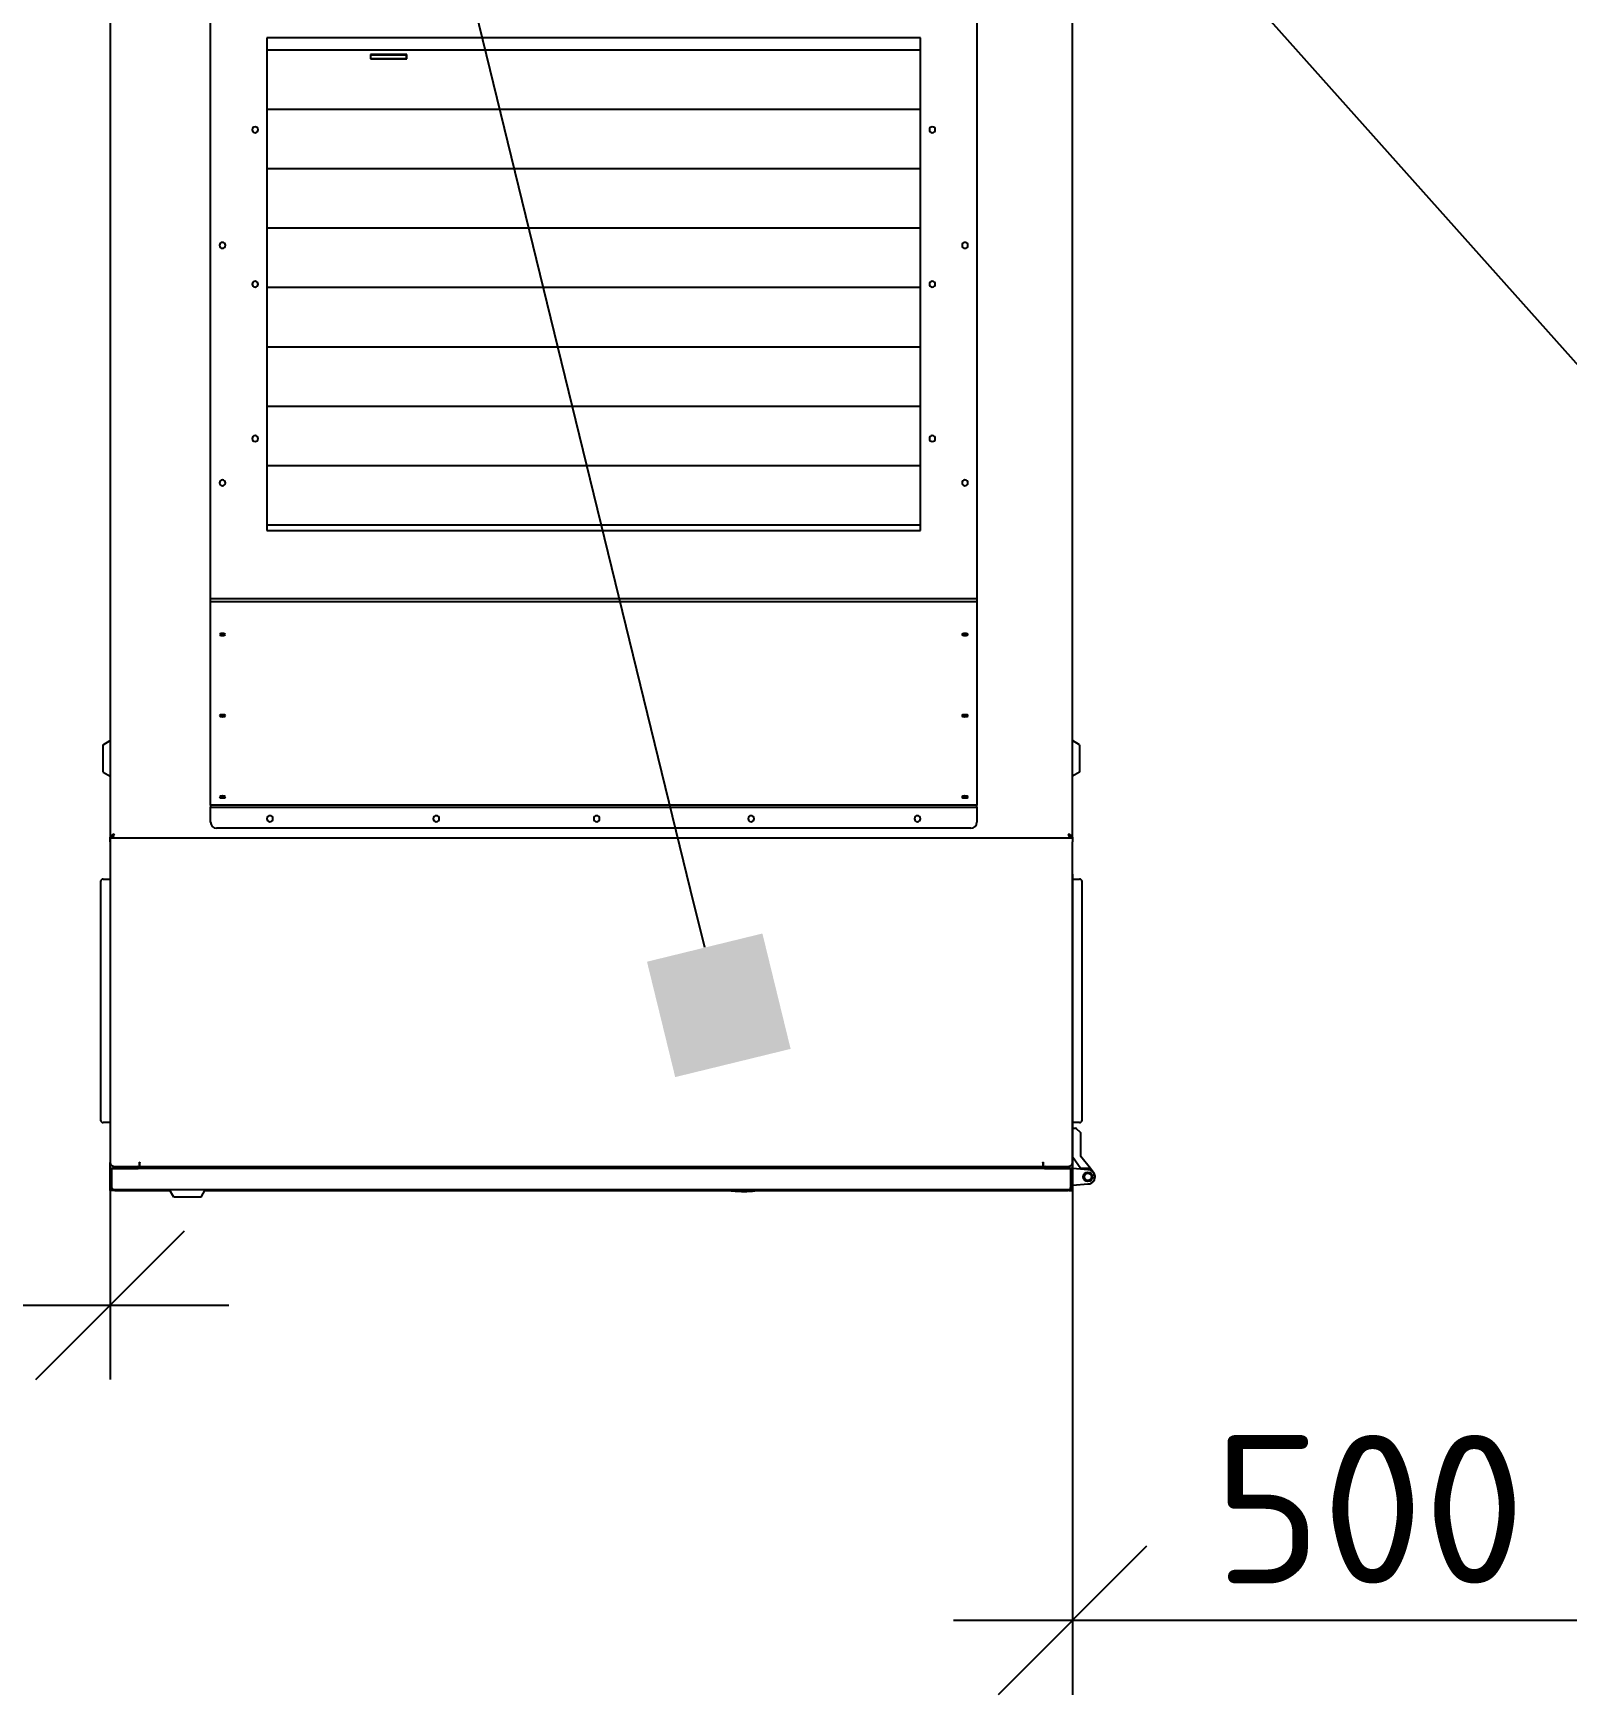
# Model space of a CAD drawing. Header units: millimetres. Extents: x 3795014 to 4300160, y 3869364 to 4016788.
# Drawn here: x 3862513 to 3863803, y 4008967 to 4010366 of the extents above; entities that cross this region are included whole.
import ezdxf
from ezdxf import colors
from ezdxf.entities.mleader import LeaderData, LeaderLine
from ezdxf.math import Vec2, Vec3

# ---------------------------------------------------------------- set-up
doc = ezdxf.new("R2010")
doc.units = ezdxf.units.MM
doc.linetypes.add('K5LT_BASIC', pattern=[0])
doc.linetypes.add('K5LT_THIN', pattern=[0])
doc.layers.get('Defpoints').update_dxf_attribs({"color": 3})
doc.layers.add('выноска', color=7, linetype='Continuous', lineweight=18)
doc.layers.add('размеры', color=7, linetype='Continuous', lineweight=18)
doc.layers.add('Системный слой', color=7, linetype='Continuous')
doc.styles.add('ISOCPEUR', font='isocpeur.ttf')
doc.styles.add('ВНИПИТЕКСТ', font='isocpeui.ttf')
doc.styles.add('ГОСТ 2.304', font='isocpeur.ttf')
doc.dimstyles.new('СПДС$0', dxfattribs={"dimscale": 100, "dimtxt": 2.5, "dimasz": 2.5, "dimexe": 1.25, "dimexo": 0.004, "dimgap": 1, "dimtad": 1, "dimdec": 0, "dimtxsty": 'ВНИПИТЕКСТ', "dimblk": 'OBLIQUE', "dimcen": 0, "dimdle": 1.25, "dimclrd": 256, "dimclre": 256, "dimclrt": 256, "dimadec": 0, "dimazin": 2, "dimtfac": 1, "dimtdec": 0, "dimtmove": 1, "dimatfit": 3, "dimldrblk": 'NONE', "dimfxl": 1, "dimlwd": -1, "dimlwe": -1, "dimarcsym": 0})

# ---------------------------------------------------------------- blocks, each defined once
blk = doc.blocks.new('_Oblique')
at = {"color": 0, "linetype": 'ByBlock', "lineweight": -2}
blk.add_line((-0.5, -0.5), (0.5, 0.5), dxfattribs=at)
blk = doc.blocks.new('*D152')
at = {"layer": 'Defpoints', "color": 0, "lineweight": 20, "transparency": 16777216}
for p in [(3861577.3, 4010166.4), (3862577.3, 4010170.3), (3862577.3, 4009295.5)]:
    blk.add_point(p, dxfattribs=at)
at = {"layer": 'размеры', "color": 0, "lineweight": -2, "transparency": 16777216}
for p, q in [((3861577.3, 4010135.2), (3861577.3, 4009233)), ((3862577.3, 4010139), (3862577.3, 4009233)), ((3861477.3, 4009295.5), (3862677.3, 4009295.5))]:
    blk.add_line(p, q, dxfattribs=at)
at = {"layer": 'размеры', "color": 0, "lineweight": -2, "transparency": 16777216, "xscale": 125, "yscale": 125, "zscale": 125, "rotation": 180}
blk.add_blockref('_Oblique', (3861577.3, 4009295.5), dxfattribs=at)
at = {"layer": 'размеры', "color": 0, "lineweight": -2, "transparency": 16777216, "xscale": 125, "yscale": 125, "zscale": 125}
blk.add_blockref('_Oblique', (3862577.3, 4009295.5), dxfattribs=at)
at = {"layer": 'размеры', "color": 0, "transparency": 16777216, "insert": (3862077.3, 4009389.2), "char_height": 125, "attachment_point": 5, "style": 'ГОСТ 2.304'}
blk.add_mtext('\\A1;1000', dxfattribs=at)
blk = doc.blocks.new('*D153')
at = {"layer": 'Defpoints', "color": 0, "lineweight": 20, "transparency": 16777216}
for p in [(3863387.2, 4009689.5), (3863887.4, 4009689.5), (3863387.2, 4009030)]:
    blk.add_point(p, dxfattribs=at)
at = {"layer": 'размеры', "color": 0, "lineweight": -2, "transparency": 16777216}
for p, q in [((3863387.2, 4009658.3), (3863387.2, 4008967.5)), ((3863887.4, 4009658.3), (3863887.4, 4008967.5)), ((3863987.4, 4009030), (3863287.2, 4009030))]:
    blk.add_line(p, q, dxfattribs=at)
at = {"layer": 'размеры', "color": 0, "lineweight": -2, "transparency": 16777216, "xscale": 125, "yscale": 125, "zscale": 125, "rotation": 180}
blk.add_blockref('_Oblique', (3863387.2, 4009030), dxfattribs=at)
at = {"layer": 'размеры', "color": 0, "lineweight": -2, "transparency": 16777216, "xscale": 125, "yscale": 125, "zscale": 125}
blk.add_blockref('_Oblique', (3863887.4, 4009030), dxfattribs=at)
at = {"layer": 'размеры', "color": 0, "transparency": 16777216, "insert": (3863637.3, 4009123.7), "char_height": 125, "attachment_point": 5, "style": 'ГОСТ 2.304'}
blk.add_mtext('\\A1;500', dxfattribs=at)
blk = doc.blocks.new('_BoxFilled')
at = {"color": 0, "linetype": 'ByBlock', "lineweight": -2}
blk.add_line((-0.5, 0), (-1, 0), dxfattribs=at)
at = {"color": 0, "linetype": 'ByBlock', "lineweight": 20}
blk.add_solid([(-0.5, 0.5), (0.5, 0.5), (-0.5, -0.5), (0.5, -0.5)], dxfattribs=at)

msp = doc.modelspace()

# ---------------------------------------------------------------- hatches: boundary and pattern name
at = {"layer": 'Системный слой'}
h = msp.add_hatch(dxfattribs=at)
h.set_pattern_fill('', color=256, scale=25, style=0, pattern_type=0)
h.set_pattern_definition([(0, (3858796.43, 3999302.34), (0, 50), [])])
h.paths.add_polyline_path([(3862709.3, 4009947.5), (3863259.3, 4009947.5), (3863259.3, 4010362.5), (3862709.3, 4010362.5)])

# ---------------------------------------------------------------- linework, layer by layer
at = {"layer": 'Системный слой', "linetype": 'K5LT_BASIC'}
for p, q in [((3862661.8, 4009890.5), (3862661.8, 4011064.6)), ((3863306.8, 4011064.6), (3863306.8, 4009890.5)), ((3862577.3, 4010742.5), (3862577.3, 4009689)), ((3863387.3, 4009689), (3863387.3, 4010742.5)), ((3862709.3, 4010362.5), (3862709.3, 4009947.5)), ((3863259.3, 4010362.5), (3862709.3, 4010362.5)), ((3863259.3, 4009947.5), (3863259.3, 4010362.5)), ((3862827, 4010348.3), (3862796.4, 4010348.3)), ((3862796.4, 4010348.3), (3862796.4, 4010344.7)), ((3862826.4, 4010347.7), (3862796.4, 4010347.7)), ((3862796.4, 4010347.7), (3862796.4, 4010344.7)), ((3862826.4, 4010344.7), (3862796.4, 4010344.7)), ((3862796.4, 4010344.7), (3862827, 4010344.7)), ((3862826.4, 4010347.7), (3862826.4, 4010344.7)), ((3862827, 4010347.7), (3862826.4, 4010347.7)), ((3862827, 4010344.7), (3862827, 4010348.3)), ((3862709.3, 4009947.5), (3863259.3, 4009947.5)), ((3862661.8, 4009887.5), (3862661.8, 4009890.5)), ((3862661.8, 4009716.3), (3862661.8, 4009887.5)), ((3863306.8, 4009890.5), (3863306.8, 4009887.5)), ((3863306.8, 4009887.5), (3863306.8, 4009716.3)), ((3862571.3, 4009767.2), (3862577.3, 4009770.7)), ((3862571.3, 4009755.7), (3862571.3, 4009767.2)), ((3863393.3, 4009767.2), (3863387.3, 4009770.7)), ((3863393.3, 4009767.2), (3863393.3, 4009755.7)), ((3862571.3, 4009744.2), (3862571.3, 4009755.7)), ((3862571.3, 4009744.2), (3862577.3, 4009740.7)), ((3863393.3, 4009744.2), (3863387.3, 4009740.7)), ((3863393.3, 4009755.7), (3863393.3, 4009744.2)), ((3862661.8, 4009716.3), (3862661.8, 4009714.8)), ((3863306.8, 4009714.8), (3863306.8, 4009716.3)), ((3862661.8, 4009702), (3862661.8, 4009714.8)), ((3863306.8, 4009714.8), (3863306.8, 4009702)), ((3862577.3, 4009689), (3862578.8, 4009689)), ((3862577.3, 4009688.7), (3862577.3, 4009689)), ((3863387.3, 4009688.7), (3862577.3, 4009688.7)), ((3862577.3, 4009685.4), (3862577.3, 4009688.7)), ((3862578.8, 4009688.7), (3862578.8, 4009689)), ((3862579.1, 4009689), (3862578.8, 4009689)), ((3862579.1, 4009690.2), (3862579.1, 4009689)), ((3862579.1, 4009689), (3863385.5, 4009689)), ((3862579.5, 4009690.8), (3862579.7, 4009690.8)), ((3862610.8, 4009689), (3862610.8, 4009688.7)), ((3862611.3, 4009688.7), (3862611.3, 4009689)), ((3862621.3, 4009688.7), (3862621.3, 4009689)), ((3862621.8, 4009689), (3862621.8, 4009688.7)), ((3862626.3, 4009689), (3862626.3, 4009688.7)), ((3863301.8, 4009697), (3862666.8, 4009697)), ((3863338.3, 4009688.7), (3863338.3, 4009689)), ((3863342.8, 4009689), (3863342.8, 4009688.7)), ((3863343.3, 4009688.7), (3863343.3, 4009689)), ((3863353.3, 4009688.7), (3863353.3, 4009689)), ((3863353.8, 4009689), (3863353.8, 4009688.7)), ((3863384.9, 4009690.8), (3863385.1, 4009690.8)), ((3863385.5, 4009690.2), (3863385.5, 4009689)), ((3863385.8, 4009689), (3863385.5, 4009689)), ((3863387.3, 4009689), (3863385.8, 4009689)), ((3863385.8, 4009689), (3863385.8, 4009688.7)), ((3863387.3, 4009689), (3863387.3, 4009688.7)), ((3863387.3, 4009688.7), (3863387.3, 4009685.4)), ((3862577.3, 4009685.4), (3862577.3, 4009415.5)), ((3863387.3, 4009415.5), (3863387.3, 4009685.4)), ((3862569.3, 4009652.2), (3862569.3, 4009644.2)), ((3862571.3, 4009654.2), (3862577.3, 4009654.2)), ((3863387.3, 4009654.2), (3863393.3, 4009654.2)), ((3863395.3, 4009644.2), (3863395.3, 4009652.2)), ((3862569.3, 4009644.2), (3862569.3, 4009459.2)), ((3863395.3, 4009459.2), (3863395.3, 4009644.2)), ((3862569.3, 4009459.2), (3862569.3, 4009451.2)), ((3863395.3, 4009451.2), (3863395.3, 4009459.2)), ((3862577.3, 4009449.2), (3862571.3, 4009449.2)), ((3863393.3, 4009449.2), (3863387.3, 4009449.2)), ((3863387.8, 4009444.5), (3863390.1, 4009444.5)), ((3863394.2, 4009440.6), (3863390.4, 4009444.3)), ((3863394.3, 4009420.5), (3863394.3, 4009440.3)), ((3862577.3, 4009410.5), (3862577.3, 4009415.5)), ((3862577.3, 4009410.5), (3862578.3, 4009410.5)), ((3862577.3, 4009395.1), (3862577.3, 4009410.5)), ((3862578.3, 4009395.1), (3862578.3, 4009410.5)), ((3862578.7, 4009395.1), (3862578.7, 4009410.5)), ((3863385.9, 4009410.5), (3862578.7, 4009410.5)), ((3862578.7, 4009410.5), (3862600.8, 4009410.5)), ((3862580.4, 4009412.3), (3862602, 4009412.3)), ((3862600.8, 4009410.7), (3862600.8, 4009410.5)), ((3862602, 4009412.3), (3862602, 4009415.9)), ((3862602, 4009415.9), (3862602.3, 4009415.9)), ((3862602, 4009414.3), (3862602.3, 4009414.3)), ((3862602.3, 4009414), (3862602, 4009414)), ((3862602.3, 4009412.5), (3862602, 4009412.5)), ((3862602.3, 4009415.9), (3862602.3, 4009415.6)), ((3862602.3, 4009412.8), (3862602.3, 4009415.6)), ((3862602.3, 4009412.5), (3862602.3, 4009412.8)), ((3862602.3, 4009412.3), (3862602.3, 4009412.5)), ((3862602.3, 4009412.3), (3863362.3, 4009412.3)), ((3862602.3, 4009412.3), (3862602.3, 4009410.7)), ((3862602.3, 4009410.7), (3862602.3, 4009410.5)), ((3863362.3, 4009415.6), (3863362.3, 4009415.9)), ((3863362.3, 4009415.9), (3863362.6, 4009415.9)), ((3863362.3, 4009415.6), (3863362.3, 4009412.8)), ((3863362.6, 4009414.3), (3863362.3, 4009414.3)), ((3863362.6, 4009414), (3863362.3, 4009414)), ((3863362.3, 4009412.5), (3863362.3, 4009412.8)), ((3863362.6, 4009412.5), (3863362.3, 4009412.5)), ((3863362.3, 4009412.5), (3863362.3, 4009412.3)), ((3863362.3, 4009410.7), (3863362.3, 4009412.3)), ((3863362.3, 4009410.5), (3863362.3, 4009410.7)), ((3863362.6, 4009415.9), (3863362.6, 4009412.3)), ((3863362.6, 4009412.3), (3863384.2, 4009412.3)), ((3863363.8, 4009410.5), (3863363.8, 4009410.7)), ((3863363.8, 4009410.5), (3863385.9, 4009410.5)), ((3863385.9, 4009395.1), (3863385.9, 4009410.5)), ((3863386.3, 4009395.1), (3863386.3, 4009410.5)), ((3863387.3, 4009410.5), (3863386.3, 4009410.5)), ((3863387.3, 4009420.5), (3863387.8, 4009420.6)), ((3863387.3, 4009420.5), (3863394.3, 4009410.5)), ((3863387.3, 4009410.5), (3863387.3, 4009415.5)), ((3863387.3, 4009395.1), (3863387.3, 4009410.5)), ((3863400.3, 4009409.5), (3863387.5, 4009410.4)), ((3863394.3, 4009420.5), (3863393.8, 4009420.3)), ((3863402.4, 4009410.5), (3863394.3, 4009420.5)), ((3863394.6, 4009411), (3863394.3, 4009410.5)), ((3863402.4, 4009410.5), (3863394.3, 4009410.5)), ((3863394.3, 4009410.5), (3863394.3, 4009409.9)), ((3863402.4, 4009410.5), (3863401.3, 4009411)), ((3863405, 4009407.2), (3863402.4, 4009410.5)), ((3862577.3, 4009395.1), (3862578.3, 4009395.1)), ((3862577.3, 4009392), (3862577.3, 4009395.1)), ((3863387.3, 4009395.1), (3863386.3, 4009395.1)), ((3863387.3, 4009392), (3863387.3, 4009395.1)), ((3863387.5, 4009396.5), (3863400.3, 4009397.5)), ((3862580.3, 4009392), (3862577.3, 4009392)), ((3863384.7, 4009392.5), (3862579.9, 4009392.5)), ((3862581.3, 4009392), (3862580.3, 4009392)), ((3862581.3, 4009392.5), (3862581.3, 4009392)), ((3862581.3, 4009392), (3862627.6, 4009392)), ((3862630.8, 4009386.5), (3862627.3, 4009392.5)), ((3862642.3, 4009386.5), (3862630.8, 4009386.5)), ((3862653.8, 4009386.5), (3862642.3, 4009386.5)), ((3862653.8, 4009386.5), (3862657.3, 4009392.5)), ((3862657, 4009392), (3863099.5, 4009392)), ((3863121.1, 4009392), (3863383.3, 4009392)), ((3863383.3, 4009392.5), (3863383.3, 4009392)), ((3863384.3, 4009392), (3863383.3, 4009392)), ((3863384.3, 4009392), (3863387.3, 4009392))]:
    msp.add_line(p, q, dxfattribs=at)
at = {"layer": 'Системный слой', "linetype": 'K5LT_THIN'}
for p, q in [((3862661.8, 4009890.5), (3863306.8, 4009890.5)), ((3863306.8, 4009887.5), (3862661.8, 4009887.5)), ((3862671.8, 4009860.7), (3862671.8, 4009859.3)), ((3863296.8, 4009860.7), (3863296.8, 4009859.3)), ((3862671.8, 4009792.3), (3862671.8, 4009790.9)), ((3863296.8, 4009792.3), (3863296.8, 4009790.9)), ((3863306.8, 4009716.3), (3862661.8, 4009716.3)), ((3862671.8, 4009723.9), (3862671.8, 4009722.5)), ((3863296.8, 4009723.9), (3863296.8, 4009722.5)), ((3862661.8, 4009714.8), (3863306.8, 4009714.8))]:
    msp.add_line(p, q, dxfattribs=at)
at = {"layer": 'Системный слой', "linetype": 'K5LT_BASIC'}
for radius in [4, 3]:
    msp.add_circle((3863400.3, 4009403.5), radius, dxfattribs=at)
for centre, radius, start, end in [((3862699.3, 4010285), 2.5, 90, 270), ((3862699.3, 4010285), 2.5, 270, 90), ((3863269.3, 4010285), 2.5, 90, 270), ((3863269.3, 4010285), 2.5, 270, 90), ((3862671.8, 4010187.7), 2.5, 90, 270), ((3862671.8, 4010187.7), 2.5, 270, 90), ((3863296.8, 4010187.7), 2.5, 90, 270), ((3863296.8, 4010187.7), 2.5, 270, 90), ((3862699.3, 4010155), 2.5, 90, 270), ((3862699.3, 4010155), 2.5, 270, 90), ((3863269.3, 4010155), 2.5, 90, 270), ((3863269.3, 4010155), 2.5, 270, 90), ((3862699.3, 4010025), 2.5, 90, 270), ((3862699.3, 4010025), 2.5, 270, 90), ((3863269.3, 4010025), 2.5, 90, 270), ((3863269.3, 4010025), 2.5, 270, 90), ((3862671.8, 4009987.7), 2.5, 90, 270), ((3862671.8, 4009987.7), 2.5, 270, 90), ((3863296.8, 4009987.7), 2.5, 90, 270), ((3863296.8, 4009987.7), 2.5, 270, 90), ((3862666.8, 4009702), 5, 180, 270), ((3862711.8, 4009705), 2.5, 90, 270), ((3862711.8, 4009705), 2.5, 270, 90), ((3862851.8, 4009705), 2.5, 90, 270), ((3862851.8, 4009705), 2.5, 270, 90), ((3862986.8, 4009705), 2.5, 90, 270), ((3862986.8, 4009705), 2.5, 270, 90), ((3863116.8, 4009705), 2.5, 90, 270), ((3863116.8, 4009705), 2.5, 270, 90), ((3863256.8, 4009705), 2.5, 90, 270), ((3863256.8, 4009705), 2.5, 270, 90), ((3863301.8, 4009702), 5, 270, 0), ((3862579.9, 4009693.4), 2.64, 258.6903, 263.2163), ((3862601.9, 4009694.1), 5.63, 245.6703, 252.8615), ((3862601.9, 4009694.1), 5.6, 245.6042, 252.8153), ((3863362.7, 4009694.1), 5.63, 287.1385, 294.3297), ((3863362.7, 4009694.1), 5.6, 287.1847, 294.3958), ((3863384.7, 4009693.4), 2.64, 276.7818, 281.3179), ((3862571.3, 4009652.2), 2, 90, 180), ((3863393.3, 4009652.2), 2, 0, 90), ((3862571.3, 4009451.2), 2, 180, 270), ((3863393.3, 4009451.2), 2, 270, 0), ((3863387.8, 4009444), 0.5, 90, 180), ((3863387.8, 4009444), 0.5, 163.252, 180), ((3863390.1, 4009444), 0.5, 45, 90), ((3863393.8, 4009440.3), 0.5, 0, 45), ((3862580.4, 4009415.5), 3.14, 180, 270), ((3862599, 4009410.7), 1.8, 0, 66.4435), ((3862599, 4009410.7), 3.3, 0, 30), ((3863365.6, 4009410.7), 3.3, 150, 180), ((3863365.6, 4009410.7), 1.8, 113.5565, 180), ((3863384.2, 4009415.5), 3.14, 270, 0), ((3863387.5, 4009410.2), 0.2, 85.6013, 180), ((3863400.3, 4009409.7), 0.2, 265.6013, 269.9284), ((3863400.3, 4009403.5), 6, 270.0716, 89.9284), ((3862579.9, 4009395.1), 2.64, 180, 270), ((3862579.9, 4009395.1), 1.64, 180, 239.9356), ((3863384.7, 4009395.1), 2.64, 270, 0), ((3863384.7, 4009395.1), 1.64, 300.0605, 0), ((3863387.5, 4009396.7), 0.2, 180, 225), ((3863387.5, 4009396.7), 0.2, 225, 274.3987), ((3863400.3, 4009403.5), 6, 270.0716, 38.8801), ((3863400.3, 4009397.3), 0.2, 90.0716, 94.3987), ((3863400.3, 4009403.5), 3, 5.057, 7.8058), ((3863400.3, 4009403.5), 6, 356.3996, 1.9877)]:
    msp.add_arc(centre, radius, start, end, dxfattribs=at)
for centre, major_axis, start_param, end_param in [((3862671.8, 4009860.1), (-2.5, 0), 4.712389, 6.283185), ((3862671.8, 4009860.1), (-2.5, 0), 0, 1.570796), ((3862671.8, 4009861.6), (2.5, 0), 4.110457, 4.712389), ((3862671.8, 4009860.1), (2.5, 0), 0, 1.570796), ((3862671.8, 4009861.6), (-2.5, 0), 1.570796, 2.172728), ((3862671.8, 4009860.1), (2.5, 0), 4.712389, 6.283185), ((3863296.8, 4009860.1), (-2.5, 0), 4.712389, 6.283185), ((3863296.8, 4009860.1), (-2.5, 0), 0, 1.570796), ((3863296.8, 4009861.6), (2.5, 0), 4.110457, 4.712389), ((3863296.8, 4009860.1), (2.5, 0), 0, 1.570796), ((3863296.8, 4009861.6), (-2.5, 0), 1.570796, 2.172728), ((3863296.8, 4009860.1), (2.5, 0), 4.712389, 6.283185), ((3862671.8, 4009791.7), (-2.5, 0), 4.712389, 6.283185), ((3862671.8, 4009791.7), (-2.5, 0), 0, 1.570796), ((3862671.8, 4009793.2), (2.5, 0), 4.110457, 4.712389), ((3862671.8, 4009791.7), (2.5, 0), 0, 1.570796), ((3862671.8, 4009793.2), (-2.5, 0), 1.570796, 2.172728), ((3862671.8, 4009791.7), (2.5, 0), 4.712389, 6.283185), ((3863296.8, 4009791.7), (-2.5, 0), 4.712389, 6.283185), ((3863296.8, 4009791.7), (-2.5, 0), 0, 1.570796), ((3863296.8, 4009793.2), (2.5, 0), 4.110457, 4.712389), ((3863296.8, 4009791.7), (2.5, 0), 0, 1.570796), ((3863296.8, 4009793.2), (-2.5, 0), 1.570796, 2.172728), ((3863296.8, 4009791.7), (2.5, 0), 4.712389, 6.283185), ((3862671.8, 4009723.3), (-2.5, 0), 4.712389, 6.283185), ((3862671.8, 4009723.3), (-2.5, 0), 0, 1.570796), ((3862671.8, 4009724.7), (2.5, 0), 4.110457, 4.712389), ((3862671.8, 4009723.3), (2.5, 0), 0, 1.570796), ((3862671.8, 4009724.7), (-2.5, 0), 1.570796, 2.172728), ((3862671.8, 4009723.3), (2.5, 0), 4.712389, 6.283185), ((3863296.8, 4009723.3), (-2.5, 0), 4.712389, 6.283185), ((3863296.8, 4009723.3), (-2.5, 0), 0, 1.570796), ((3863296.8, 4009724.7), (2.5, 0), 4.110457, 4.712389), ((3863296.8, 4009723.3), (2.5, 0), 0, 1.570796), ((3863296.8, 4009724.7), (-2.5, 0), 1.570796, 2.172728), ((3863296.8, 4009723.3), (2.5, 0), 4.712389, 6.283185)]:
    msp.add_ellipse(centre, major_axis=major_axis, ratio=0.34202, start_param=start_param, end_param=end_param, dxfattribs=at)
for points, knots in [([(3862577.3, 4009689), (3862577.3, 4009689.2), (3862577.4, 4009689.5), (3862577.7, 4009690.1), (3862578, 4009690.3), (3862578.6, 4009690.9), (3862578.9, 4009691.2), (3862579.7, 4009691.7), (3862580.2, 4009692), (3862580.6, 4009692.3)], [0, 0, 0, 0, 0.001529123, 0.001529123, 0.003058246, 0.003058246, 0.004587369, 0.004587369, 0.006116492, 0.006116492, 0.006116492, 0.006116492]), ([(3862578.8, 4009689), (3862578.8, 4009689.2), (3862578.8, 4009689.5), (3862579, 4009689.9), (3862579, 4009690.1), (3862579.2, 4009690.3), (3862579.2, 4009690.5), (3862579.4, 4009690.8), (3862579.5, 4009690.9), (3862579.7, 4009691.2), (3862579.8, 4009691.3), (3862580.1, 4009691.7), (3862580.4, 4009692), (3862580.6, 4009692.3)], [0, 0, 0, 0, 0.001081455, 0.001081455, 0.001622183, 0.001622183, 0.00216291, 0.00216291, 0.002703638, 0.002703638, 0.003244365, 0.003244365, 0.004325821, 0.004325821, 0.004325821, 0.004325821]), ([(3862580.6, 4009692.3), (3862580.5, 4009691.8), (3862580.3, 4009691.4), (3862580.1, 4009690.6), (3862580, 4009690.2), (3862579.7, 4009689.6), (3862579.6, 4009689.4), (3862579.3, 4009689), (3862579.2, 4009689), (3862579.1, 4009689)], [0, 0, 0, 0, 0.25, 0.25, 0.5, 0.5, 0.75, 0.75, 1, 1, 1, 1]), ([(3862580.6, 4009692.3), (3862580.5, 4009692), (3862580.3, 4009691.8), (3862580.1, 4009691.4), (3862580, 4009691.2), (3862579.7, 4009690.8), (3862579.6, 4009690.7), (3862579.4, 4009690.5), (3862579.3, 4009690.5), (3862579.3, 4009690.5)], [0, 0, 0, 0, 0.25, 0.25, 0.5, 0.5, 0.75, 0.75, 0.8982288, 0.8982288, 0.8982288, 0.8982288]), ([(3863384, 4009692.3), (3863384.4, 4009692), (3863384.9, 4009691.7), (3863385.7, 4009691.2), (3863386, 4009690.9), (3863386.6, 4009690.3), (3863386.9, 4009690.1), (3863387.1, 4009689.7), (3863387.2, 4009689.5), (3863387.3, 4009689.2), (3863387.3, 4009689.1), (3863387.3, 4009689)], [0, 0, 0, 0, 0.001528693, 0.001528693, 0.003057385, 0.003057385, 0.004586078, 0.004586078, 0.005350424, 0.005350424, 0.006114771, 0.006114771, 0.006114771, 0.006114771]), ([(3863385.5, 4009689), (3863385.4, 4009689), (3863385.2, 4009689), (3863385, 4009689.4), (3863384.9, 4009689.6), (3863384.6, 4009690.2), (3863384.5, 4009690.6), (3863384.2, 4009691.4), (3863384.1, 4009691.8), (3863384, 4009692.3)], [0, 0, 0, 0, 0.25, 0.25, 0.5, 0.5, 0.75, 0.75, 1, 1, 1, 1]), ([(3863384, 4009692.3), (3863384.2, 4009692), (3863384.5, 4009691.7), (3863384.8, 4009691.3), (3863384.9, 4009691.2), (3863385.1, 4009690.9), (3863385.2, 4009690.8), (3863385.4, 4009690.5), (3863385.4, 4009690.3), (3863385.6, 4009690.1), (3863385.6, 4009689.9), (3863385.8, 4009689.5), (3863385.8, 4009689.2), (3863385.8, 4009689)], [0, 0, 0, 0, 0.001081456, 0.001081456, 0.001622184, 0.001622184, 0.002162912, 0.002162912, 0.00270364, 0.00270364, 0.003244368, 0.003244368, 0.004325824, 0.004325824, 0.004325824, 0.004325824]), ([(3863385.3, 4009690.5), (3863385.3, 4009690.5), (3863385.2, 4009690.5), (3863385, 4009690.7), (3863384.9, 4009690.8), (3863384.6, 4009691.2), (3863384.5, 4009691.4), (3863384.2, 4009691.8), (3863384.1, 4009692), (3863384, 4009692.3)], [0.1017711, 0.1017711, 0.1017711, 0.1017711, 0.25, 0.25, 0.5, 0.5, 0.75, 0.75, 1, 1, 1, 1]), ([(3863387.3, 4009439.6), (3863387.3, 4009439.8), (3863387.3, 4009440.1), (3863387.3, 4009440.5), (3863387.3, 4009440.7), (3863387.3, 4009441.2), (3863387.3, 4009441.4), (3863387.3, 4009441.9), (3863387.3, 4009442.1), (3863387.3, 4009442.3)], [0, 0, 0, 0, 0.25, 0.25, 0.5, 0.5, 0.75, 0.75, 1, 1, 1, 1]), ([(3863387.3, 4009425.8), (3863387.3, 4009425.6), (3863387.3, 4009425.4), (3863387.3, 4009424.9), (3863387.3, 4009424.7), (3863387.3, 4009424.2), (3863387.3, 4009424), (3863387.3, 4009423.6), (3863387.3, 4009423.3), (3863387.3, 4009423.1)], [0, 0, 0, 0, 0.25, 0.25, 0.5, 0.5, 0.75, 0.75, 1, 1, 1, 1]), ([(3862577.3, 4009392), (3862577.3, 4009392.4), (3862577.4, 4009392.9), (3862577.8, 4009393.4), (3862577.8, 4009393.5), (3862577.8, 4009393.5)], [0, 0, 0, 0, 0.25, 0.25, 0.2771006, 0.2771006, 0.2771006, 0.2771006]), ([(3862579.9, 4009392.5), (3862579.9, 4009392.5), (3862579.8, 4009392.5), (3862579.7, 4009392.5), (3862579.7, 4009392.6), (3862579.6, 4009392.7), (3862579.5, 4009392.8), (3862579.4, 4009393), (3862579.3, 4009393.1), (3862579.2, 4009393.4), (3862579.2, 4009393.5), (3862579.1, 4009393.8), (3862579, 4009393.9), (3862578.9, 4009394.3), (3862578.9, 4009394.4), (3862578.8, 4009394.8), (3862578.7, 4009394.9), (3862578.7, 4009395.1)], [0, 0, 0, 0, 0.000539751, 0.000539751, 0.001079503, 0.001079503, 0.001619254, 0.001619254, 0.002159006, 0.002159006, 0.002698757, 0.002698757, 0.003238508, 0.003238508, 0.00377826, 0.00377826, 0.004318011, 0.004318011, 0.004318011, 0.004318011]), ([(3863385.9, 4009395.1), (3863385.9, 4009394.9), (3863385.8, 4009394.8), (3863385.7, 4009394.4), (3863385.7, 4009394.3), (3863385.6, 4009393.9), (3863385.5, 4009393.8), (3863385.4, 4009393.5), (3863385.4, 4009393.4), (3863385.2, 4009393.1), (3863385.2, 4009393), (3863385.1, 4009392.8), (3863385, 4009392.7), (3863384.9, 4009392.6), (3863384.9, 4009392.5), (3863384.8, 4009392.5), (3863384.7, 4009392.5), (3863384.7, 4009392.5)], [0, 0, 0, 0, 0.000539751, 0.000539751, 0.001079503, 0.001079503, 0.001619254, 0.001619254, 0.002159006, 0.002159006, 0.002698757, 0.002698757, 0.003238508, 0.003238508, 0.00377826, 0.00377826, 0.004318011, 0.004318011, 0.004318011, 0.004318011]), ([(3863385.5, 4009393.7), (3863385.5, 4009393.8), (3863385.6, 4009394), (3863385.7, 4009394.3), (3863385.7, 4009394.4), (3863385.8, 4009394.8), (3863385.9, 4009394.9), (3863385.9, 4009395.1)], [0.002760411, 0.002760411, 0.002760411, 0.002760411, 0.003238508, 0.003238508, 0.00377826, 0.00377826, 0.004318011, 0.004318011, 0.004318011, 0.004318011]), ([(3863386.8, 4009393.5), (3863386.8, 4009393.5), (3863386.8, 4009393.4), (3863387.2, 4009392.9), (3863387.3, 4009392.4), (3863387.3, 4009392)], [0.7229088, 0.7229088, 0.7229088, 0.7229088, 0.75, 0.75, 1, 1, 1, 1]), ([(3863387.3, 4009396.7), (3863387.3, 4009396.7), (3863387.3, 4009396.7), (3863387.3, 4009396.7), (3863387.3, 4009396.7), (3863387.3, 4009396.7), (3863387.3, 4009396.7), (3863387.3, 4009396.7), (3863387.3, 4009396.7), (3863387.3, 4009396.7), (3863387.3, 4009396.7), (3863387.3, 4009396.6), (3863387.3, 4009396.6), (3863387.3, 4009396.6), (3863387.3, 4009396.6), (3863387.3, 4009396.6), (3863387.3, 4009396.6), (3863387.3, 4009396.6), (3863387.3, 4009396.6), (3863387.3, 4009396.6), (3863387.3, 4009396.6), (3863387.3, 4009396.5), (3863387.4, 4009396.5), (3863387.4, 4009396.5)], [16.49942, 16.49942, 16.49942, 16.49942, 16.59506, 16.59506, 16.786341, 16.786341, 17.168902, 17.168902, 17.934025, 17.934025, 19.464271, 19.464271, 21.221723, 21.221723, 22.796191, 22.796191, 25.484155, 25.484155, 28.359165, 28.359165, 31.170888, 31.170888, 32.978837, 32.978837, 32.978837, 32.978837]), ([(3863387.5, 4009396.5), (3863387.5, 4009396.5), (3863387.5, 4009396.5), (3863387.5, 4009396.5), (3863387.5, 4009396.5), (3863387.5, 4009396.5), (3863387.5, 4009396.5), (3863387.5, 4009396.5), (3863387.5, 4009396.5), (3863387.5, 4009396.5), (3863387.5, 4009396.5), (3863387.4, 4009396.5), (3863387.4, 4009396.5), (3863387.4, 4009396.5), (3863387.4, 4009396.5), (3863387.4, 4009396.5), (3863387.4, 4009396.5), (3863387.4, 4009396.5), (3863387.4, 4009396.5), (3863387.4, 4009396.5), (3863387.4, 4009396.5), (3863387.4, 4009396.5)], [14.886224, 14.886224, 14.886224, 14.886224, 15.506088, 15.506088, 16.745818, 16.745818, 18.605412, 18.605412, 20.362864, 20.362864, 21.937332, 21.937332, 23.766438, 23.766438, 26.69674, 26.69674, 29.57175, 29.57175, 32.383473, 32.383473, 32.993042, 32.993042, 32.993042, 32.993042]), ([(3862581.7, 4009392.5), (3862581.7, 4009392.4), (3862581.7, 4009392.4), (3862581.6, 4009392.3), (3862581.6, 4009392.1), (3862581.4, 4009392), (3862581.4, 4009392), (3862581.3, 4009392)], [0.006529186, 0.006529186, 0.006529186, 0.006529186, 0.006707091, 0.006707091, 0.00782494, 0.00782494, 0.008942789, 0.008942789, 0.008942789, 0.008942789]), ([(3863096.8, 4009392.5), (3863097, 4009392.4), (3863097.2, 4009392.4), (3863097.8, 4009392.3), (3863098.2, 4009392.2), (3863098.6, 4009392.1)], [59.553616, 59.553616, 59.553616, 59.553616, 63.118802, 63.118802, 69.145386, 69.145386, 69.145386, 69.145386]), ([(3863098.6, 4009392.1), (3863099.2, 4009392), (3863099.8, 4009391.9), (3863101, 4009391.8), (3863101.6, 4009391.7), (3863102.9, 4009391.5), (3863103.6, 4009391.5), (3863105, 4009391.4), (3863105.7, 4009391.3), (3863107.2, 4009391.3), (3863108, 4009391.3), (3863109.5, 4009391.2), (3863110.2, 4009391.2), (3863111.8, 4009391.2), (3863112.5, 4009391.2), (3863114, 4009391.3), (3863114.8, 4009391.3), (3863116.2, 4009391.4), (3863116.9, 4009391.5), (3863118.3, 4009391.6), (3863119, 4009391.7), (3863120.3, 4009391.8), (3863120.9, 4009391.9), (3863122, 4009392.1), (3863122.5, 4009392.2), (3863123.2, 4009392.3), (3863123.5, 4009392.4), (3863123.8, 4009392.5)], [0, 0, 0, 0, 8.474245, 8.474245, 17.138151, 17.138151, 25.955183, 25.955183, 34.902699, 34.902699, 43.968237, 43.968237, 53.147883, 53.147883, 62.372955, 62.372955, 71.481767, 71.481767, 80.473469, 80.473469, 89.338453, 89.338453, 98.057055, 98.057055, 105.584402, 105.584402, 110.300998, 110.300998, 110.300998, 110.300998]), ([(3863383.3, 4009392), (3863383.2, 4009392), (3863383.2, 4009392), (3863383.1, 4009392.1), (3863383, 4009392.2), (3863383, 4009392.3), (3863382.9, 4009392.3), (3863382.9, 4009392.4), (3863382.9, 4009392.4), (3863382.9, 4009392.5)], [0, 0, 0, 0, 0.001117849, 0.001117849, 0.001676773, 0.001676773, 0.002235697, 0.002235697, 0.002417712, 0.002417712, 0.002417712, 0.002417712])]:
    msp.add_open_spline(points, degree=3, knots=knots, dxfattribs=at)
for points in [[(3862578.5, 4009394.3), (3862578.6, 4009394.4), (3862578.7, 4009394.5), (3862578.8, 4009394.6)], [(3863385.8, 4009394.6), (3863385.9, 4009394.5), (3863386, 4009394.4), (3863386.1, 4009394.3)], [(3862580.3, 4009392), (3862580.3, 4009392.1), (3862580.3, 4009392.3), (3862580.3, 4009392.5)], [(3863384.3, 4009392.5), (3863384.3, 4009392.3), (3863384.3, 4009392.1), (3863384.3, 4009392)]]:
    msp.add_open_spline(points, degree=3, dxfattribs=at)

# ---------------------------------------------------------------- dimensions: what is measured, and where the dimension line sits
at = {"layer": 'размеры'}
for base, p1, p2, picture, middle in [((3862577.3, 4009295.5), (3861577.3, 4010166.4), (3862577.3, 4010170.3), '*D152', (3862077.3, 4009295.5)), ((3863387.2, 4009030), (3863887.4, 4009689.5), (3863387.2, 4009689.5), '*D153', (3863637.3, 4009030))]:
    dim = msp.add_linear_dim(base=base, p1=p1, p2=p2, dimstyle='СПДС$0', override={"dimscale": 50, "dimexo": 0.625, "dimgap": 0.625, "dimrnd": 0.001, "dimtxsty": 'ГОСТ 2.304', "dimcen": 2.5, "dimdle": 2, "dimclrd": 0, "dimclre": 0, "dimclrt": 0, "dimtfac": 0.75, "dimtolj": 1, "dimlwd": -2, "dimlwe": -2, "dimarcsym": 1}, dxfattribs=at)
    dim.commit()
    dim.dimension.update_dxf_attribs({"geometry": picture, "text_midpoint": middle, "dimtype": 160})

# ---------------------------------------------------------------- leaders
at = {"layer": 'выноска', "lineweight": 20, "ltscale": 100}
ml = msp.add_multileader_mtext('Standard', dxfattribs=at)
ml.set_content('2', color=256, style='ISOCPEUR')
ml.set_leader_properties()
ml.set_arrow_properties(name='BOXFILLED')
ml.build(insert=Vec2(0, 0))
ml.multileader.update_dxf_attribs({"text_left_attachment_type": 6, "text_right_attachment_type": 6, "dogleg_length": 0.36, "arrow_head_size": 100, "scale": 50})
ctx = ml.context
ctx.base_point, ctx.scale, ctx.char_height, ctx.arrow_head_size, ctx.landing_gap_size, ctx.plane_origin = Vec3(3862545.8, 4011406.5), 50, 125, 100, 4.5, Vec3(3862838.7, 4010915.9)
ctx.left_attachment, ctx.right_attachment, ctx.text_align_type = 6, 6, 2
notes = []
notes.append((ctx, [(0, (1, 1, 0), (3862635.3, 4011406.5), (-1, 0), 18, [(0, [(3863089.6, 4009547.9)], 0, []), (1, [(3864291.7, 4009550)], 0, [])])]))
ctx.mtext.insert, ctx.mtext.alignment, ctx.mtext.flow_direction = Vec3(3862612.8, 4011556.5), 3, 5
for ctx, leaders in notes:
    for number, flags, end, landing, length, lines in leaders:
        leader = LeaderData()
        leader.index, (leader.has_last_leader_line, leader.has_dogleg_vector, leader.attachment_direction) = number, flags
        leader.last_leader_point, leader.dogleg_vector, leader.dogleg_length = Vec3(end), Vec3(landing), length
        for number, points, colour, breaks in lines:
            line = LeaderLine()
            line.index, line.vertices, line.color, line.breaks = number, Vec3.list(points), colors.encode_raw_color(colour), breaks
            leader.lines.append(line)
        ctx.leaders.append(leader)

doc.saveas('drawing.dxf')
